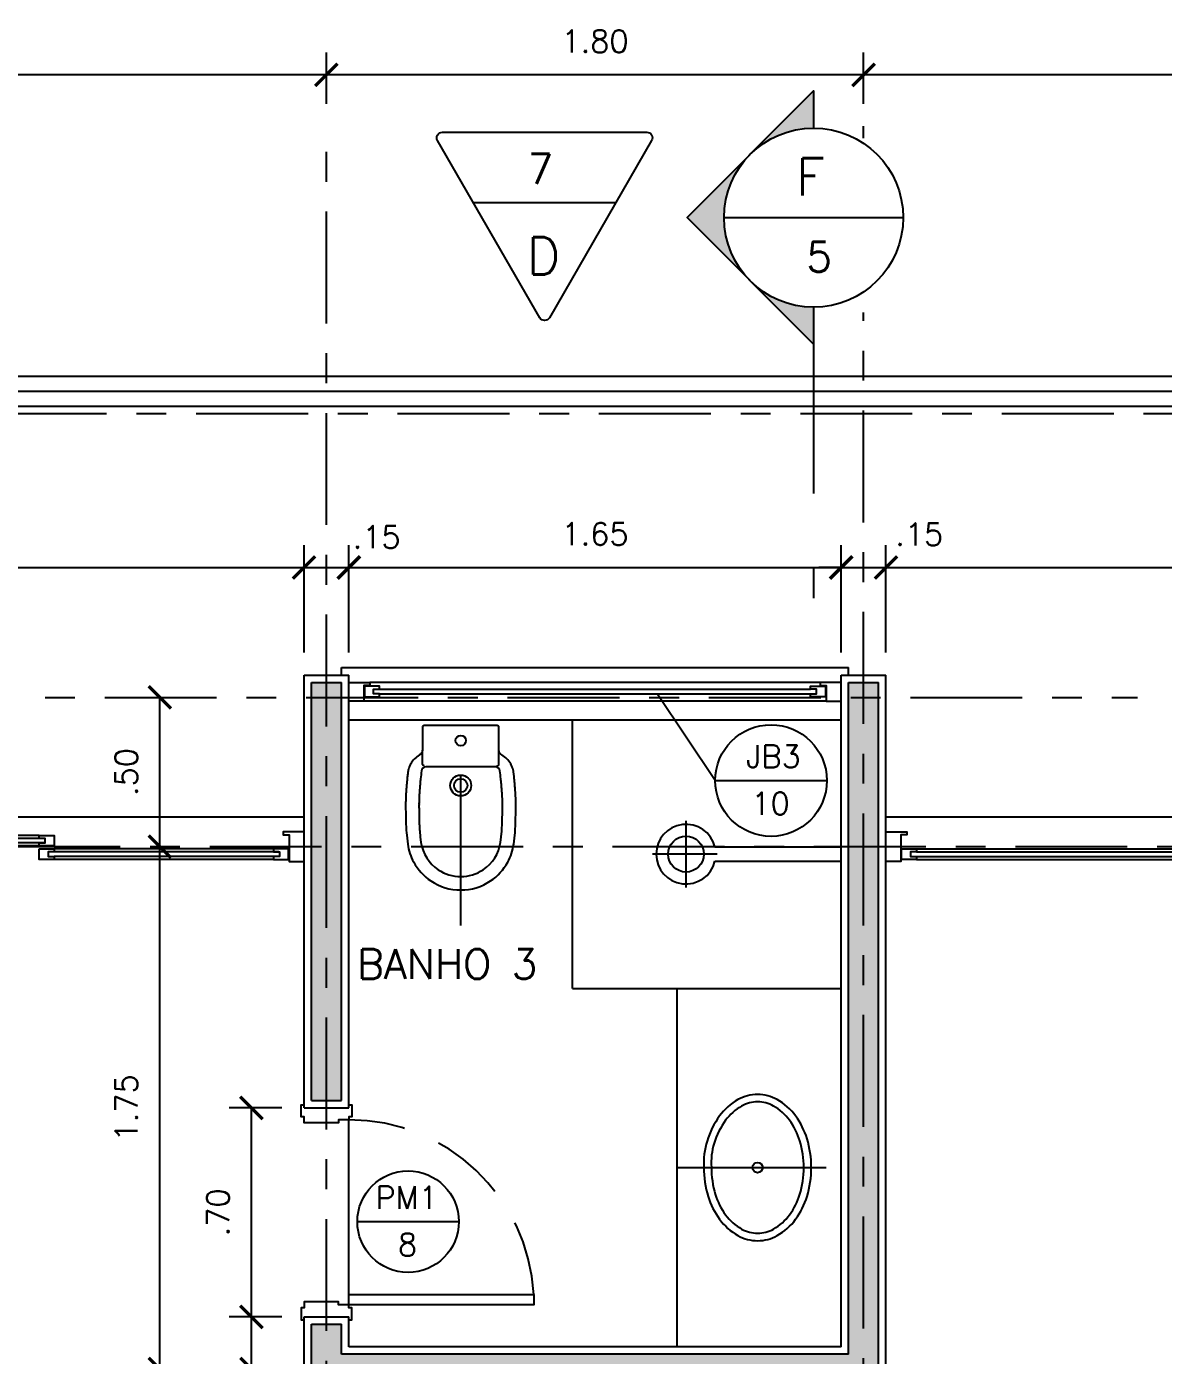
# Model space of a CAD drawing. Header units: millimetres. Extents: x 146.1 to 229.1, y 124.7 to 156.6.
# Drawn here: x 156.04 to 159.85, y 136.983 to 141.434 of the extents above; entities that cross this region are included whole.
import ezdxf
from ezdxf.enums import TextEntityAlignment as Align

# ---------------------------------------------------------------- set-up
doc = ezdxf.new("R2010")
doc.units = ezdxf.units.MM
for name, pattern in [('CENTER', [0.6, 0.375, -0.075, 0.075, -0.075]), ('DASHDOT', [1, 0.5, -0.25, 0, -0.25]), ('HIDDEN', [0.375, 0.25, -0.125])]:
    doc.linetypes.add(name, pattern=pattern)
for name, color, linetype in [('ALV', 5, 'Continuous'), ('CAIX', 2, 'Continuous'), ('CAIXN', 7, 'Continuous'), ('COTAS', 1, 'Continuous'), ('EIXOS', 141, 'CENTER'), ('LVISTA02', 1, 'Continuous'), ('NOTAS', 2, 'Continuous'), ('PEÇAS', 7, 'Continuous'), ('PEÇAS50', 8, 'Continuous'), ('REVEST', 2, 'Continuous'), ('SOLID', 8, 'Continuous'), ('TEXT', 3, 'Continuous')]:
    doc.layers.add(name, color=color, linetype=linetype)
doc.styles.add('100-50', font='romans.shx', dxfattribs={"height": 0.125})
doc.styles.add('60-50', font='romans.shx', dxfattribs={"height": 0.075})
doc.styles.add('80-50', font='romans.shx', dxfattribs={"height": 0.1})
doc.dimstyles.new('50', dxfattribs={"dimtxt": 0.1, "dimasz": 2.5, "dimexe": 1.25, "dimexo": 0.625, "dimgap": 0.075, "dimtad": 1, "dimzin": 0, "dimdsep": 46, "dimtxsty": '60-50', "dimcen": 2.5, "dimclrt": 3, "dimadec": 0, "dimazin": 0, "dimtfac": 1, "dimtmove": 0, "dimatfit": 3, "dimfxl": 1, "dimarcsym": 0})

# ---------------------------------------------------------------- blocks, each defined once
blk = doc.blocks.new('_ARCHTICK')
at = {"color": 0, "linetype": 'ByBlock', "const_width": 0.15}
blk.add_lwpolyline([(-0.5, -0.5), (0.5, 0.5)], dxfattribs=at)
blk = doc.blocks.new('*D8')
at = {"color": 0, "linetype": 'ByBlock'}
for p, q in [((158.8451, 141.1754), (158.8451, 141.3477)), ((162.9951, 141.2727), (158.8451, 141.2727))]:
    blk.add_line(p, q, dxfattribs=at)
at = {"layer": 'DEFPOINTS', "color": 0, "linetype": 'ByBlock'}
for p in [(158.8451, 141.2727), (158.8451, 141.1004), (162.9951, 141.1004)]:
    blk.add_point(p, dxfattribs=at)
at = {"color": 0, "linetype": 'ByBlock', "xscale": 0.075, "yscale": 0.075, "zscale": 0.075, "rotation": 180}
blk.add_blockref('_ARCHTICK', (158.8451, 141.2727), dxfattribs=at)
at = {"color": 0, "linetype": 'ByBlock', "xscale": 0.075, "yscale": 0.075, "zscale": 0.075}
blk.add_blockref('_ARCHTICK', (162.9951, 141.2727), dxfattribs=at)
at = {"color": 3, "linetype": 'ByBlock', "insert": (160.9201, 141.3852), "char_height": 0.075, "attachment_point": 5, "style": '60-50'}
blk.add_mtext('4.15', dxfattribs=at)
blk = doc.blocks.new('*D9')
at = {"color": 0, "linetype": 'ByBlock'}
for p, q in [((157.0451, 141.1754), (157.0451, 141.3477)), ((158.8451, 141.2727), (157.0451, 141.2727))]:
    blk.add_line(p, q, dxfattribs=at)
at = {"layer": 'DEFPOINTS', "color": 0, "linetype": 'ByBlock'}
for p in [(157.0451, 141.2727), (157.0451, 141.1004), (158.8451, 141.1004)]:
    blk.add_point(p, dxfattribs=at)
at = {"color": 0, "linetype": 'ByBlock', "xscale": 0.075, "yscale": 0.075, "zscale": 0.075, "rotation": 180}
blk.add_blockref('_ARCHTICK', (157.0451, 141.2727), dxfattribs=at)
at = {"color": 0, "linetype": 'ByBlock', "xscale": 0.075, "yscale": 0.075, "zscale": 0.075}
blk.add_blockref('_ARCHTICK', (158.8451, 141.2727), dxfattribs=at)
at = {"color": 3, "linetype": 'ByBlock', "insert": (157.9451, 141.3852), "char_height": 0.075, "attachment_point": 5, "style": '60-50'}
blk.add_mtext('1.80', dxfattribs=at)
blk = doc.blocks.new('*D10')
at = {"color": 0, "linetype": 'ByBlock'}
for p, q in [((153.4451, 141.1754), (153.4451, 141.3477)), ((157.0451, 141.2727), (153.4451, 141.2727))]:
    blk.add_line(p, q, dxfattribs=at)
at = {"layer": 'DEFPOINTS', "color": 0, "linetype": 'ByBlock'}
for p in [(153.4451, 141.2727), (153.4451, 141.1004), (157.0451, 141.1004)]:
    blk.add_point(p, dxfattribs=at)
at = {"color": 0, "linetype": 'ByBlock', "xscale": 0.075, "yscale": 0.075, "zscale": 0.075, "rotation": 180}
blk.add_blockref('_ARCHTICK', (153.4451, 141.2727), dxfattribs=at)
at = {"color": 0, "linetype": 'ByBlock', "xscale": 0.075, "yscale": 0.075, "zscale": 0.075}
blk.add_blockref('_ARCHTICK', (157.0451, 141.2727), dxfattribs=at)
at = {"color": 3, "linetype": 'ByBlock', "insert": (155.2451, 141.3852), "char_height": 0.075, "attachment_point": 5, "style": '60-50'}
blk.add_mtext('3.60', dxfattribs=at)
blk = doc.blocks.new('*D26')
at = {"color": 0, "linetype": 'ByBlock'}
blk.add_line((156.4868, 136.9371), (156.4868, 138.6871), dxfattribs=at)
at = {"layer": 'DEFPOINTS', "color": 0, "linetype": 'ByBlock'}
for p in [(156.4868, 138.6871), (156.4868, 138.6871), (156.4868, 136.9371)]:
    blk.add_point(p, dxfattribs=at)
at = {"color": 0, "linetype": 'ByBlock', "xscale": 0.075, "yscale": 0.075, "zscale": 0.075}
for p, rotation in [((156.4868, 138.6871), 90), ((156.4868, 136.9371), 270)]:
    blk.add_blockref('_ARCHTICK', p, dxfattribs=dict(at, rotation=rotation))
at = {"color": 3, "linetype": 'ByBlock', "insert": (156.3743, 137.8121), "char_height": 0.075, "attachment_point": 5, "rotation": 90, "style": '60-50'}
blk.add_mtext('1.75', dxfattribs=at)
blk = doc.blocks.new('*D27')
at = {"color": 0, "linetype": 'ByBlock'}
blk.add_line((156.4868, 138.6871), (156.4868, 139.1871), dxfattribs=at)
at = {"layer": 'DEFPOINTS', "color": 0, "linetype": 'ByBlock'}
for p in [(156.4868, 139.1871), (156.4868, 139.1871), (156.4868, 138.6871)]:
    blk.add_point(p, dxfattribs=at)
at = {"color": 0, "linetype": 'ByBlock', "xscale": 0.075, "yscale": 0.075, "zscale": 0.075}
for p, rotation in [((156.4868, 139.1871), 90), ((156.4868, 138.6871), 270)]:
    blk.add_blockref('_ARCHTICK', p, dxfattribs=dict(at, rotation=rotation))
at = {"color": 3, "linetype": 'ByBlock', "insert": (156.3743, 138.9371), "char_height": 0.075, "attachment_point": 5, "rotation": 90, "style": '60-50'}
blk.add_mtext('.50', dxfattribs=at)
blk = doc.blocks.new('*D69')
at = {"color": 0, "linetype": 'ByBlock'}
for p, q in [((156.9701, 139.3371), (156.9701, 139.6974)), ((153.5201, 139.6224), (156.9701, 139.6224))]:
    blk.add_line(p, q, dxfattribs=at)
at = {"layer": 'DEFPOINTS', "color": 0, "linetype": 'ByBlock'}
for p in [(156.9701, 139.6224), (153.5201, 139.2621), (156.9701, 139.2621)]:
    blk.add_point(p, dxfattribs=at)
at = {"color": 0, "linetype": 'ByBlock', "xscale": 0.075, "yscale": 0.075, "zscale": 0.075, "rotation": 180}
blk.add_blockref('_ARCHTICK', (153.5201, 139.6224), dxfattribs=at)
at = {"color": 0, "linetype": 'ByBlock', "xscale": 0.075, "yscale": 0.075, "zscale": 0.075}
blk.add_blockref('_ARCHTICK', (156.9701, 139.6224), dxfattribs=at)
at = {"color": 3, "linetype": 'ByBlock', "insert": (155.2451, 139.7349), "char_height": 0.075, "attachment_point": 5, "style": '60-50'}
blk.add_mtext('3.45', dxfattribs=at)
blk = doc.blocks.new('*D70')
at = {"color": 0, "linetype": 'ByBlock'}
for p, q in [((157.1201, 139.3371), (157.1201, 139.6974)), ((156.9701, 139.6224), (157.1201, 139.6224))]:
    blk.add_line(p, q, dxfattribs=at)
at = {"layer": 'DEFPOINTS', "color": 0, "linetype": 'ByBlock'}
for p in [(157.1201, 139.6224), (156.9701, 139.2621), (157.1201, 139.2621)]:
    blk.add_point(p, dxfattribs=at)
at = {"color": 0, "linetype": 'ByBlock', "xscale": 0.075, "yscale": 0.075, "zscale": 0.075, "rotation": 180}
blk.add_blockref('_ARCHTICK', (156.9701, 139.6224), dxfattribs=at)
at = {"color": 0, "linetype": 'ByBlock', "xscale": 0.075, "yscale": 0.075, "zscale": 0.075}
blk.add_blockref('_ARCHTICK', (157.1201, 139.6224), dxfattribs=at)
at = {"color": 3, "linetype": 'ByBlock', "insert": (157.2135, 139.7245), "char_height": 0.075, "attachment_point": 5, "style": '60-50'}
blk.add_mtext('.15', dxfattribs=at)
blk = doc.blocks.new('*D71')
at = {"color": 0, "linetype": 'ByBlock'}
for p, q in [((158.7701, 139.3371), (158.7701, 139.6974)), ((157.1201, 139.6224), (158.7701, 139.6224))]:
    blk.add_line(p, q, dxfattribs=at)
at = {"layer": 'DEFPOINTS', "color": 0, "linetype": 'ByBlock'}
for p in [(158.7701, 139.6224), (157.1201, 139.2621), (158.7701, 139.2621)]:
    blk.add_point(p, dxfattribs=at)
at = {"color": 0, "linetype": 'ByBlock', "xscale": 0.075, "yscale": 0.075, "zscale": 0.075, "rotation": 180}
blk.add_blockref('_ARCHTICK', (157.1201, 139.6224), dxfattribs=at)
at = {"color": 0, "linetype": 'ByBlock', "xscale": 0.075, "yscale": 0.075, "zscale": 0.075}
blk.add_blockref('_ARCHTICK', (158.7701, 139.6224), dxfattribs=at)
at = {"color": 3, "linetype": 'ByBlock', "insert": (157.9451, 139.7349), "char_height": 0.075, "attachment_point": 5, "style": '60-50'}
blk.add_mtext('1.65', dxfattribs=at)
blk = doc.blocks.new('*D72')
at = {"color": 0, "linetype": 'ByBlock'}
for p, q in [((158.9201, 139.3371), (158.9201, 139.6974)), ((158.7701, 139.6224), (158.6951, 139.6224)), ((158.7701, 139.6224), (158.9201, 139.6224)), ((158.9201, 139.6224), (158.9951, 139.6224))]:
    blk.add_line(p, q, dxfattribs=at)
at = {"layer": 'DEFPOINTS', "color": 0, "linetype": 'ByBlock'}
for p in [(158.9201, 139.6224), (158.7701, 139.2621), (158.9201, 139.2621)]:
    blk.add_point(p, dxfattribs=at)
at = {"color": 0, "linetype": 'ByBlock', "xscale": 0.075, "yscale": 0.075, "zscale": 0.075}
blk.add_blockref('_ARCHTICK', (158.7701, 139.6224), dxfattribs=at)
at = {"color": 0, "linetype": 'ByBlock', "xscale": 0.075, "yscale": 0.075, "zscale": 0.075, "rotation": 180}
blk.add_blockref('_ARCHTICK', (158.9201, 139.6224), dxfattribs=at)
at = {"color": 3, "linetype": 'ByBlock', "insert": (159.0316, 139.7338), "char_height": 0.075, "attachment_point": 5, "style": '60-50'}
blk.add_mtext('.15', dxfattribs=at)
blk = doc.blocks.new('*D73')
at = {"color": 0, "linetype": 'ByBlock'}
for p, q in [((162.9201, 139.0771), (162.9201, 139.6974)), ((158.9201, 139.6224), (162.9201, 139.6224))]:
    blk.add_line(p, q, dxfattribs=at)
at = {"layer": 'DEFPOINTS', "color": 0, "linetype": 'ByBlock'}
for p in [(162.9201, 139.6224), (158.9201, 139.2621), (162.9201, 139.0021)]:
    blk.add_point(p, dxfattribs=at)
at = {"color": 0, "linetype": 'ByBlock', "xscale": 0.075, "yscale": 0.075, "zscale": 0.075, "rotation": 180}
blk.add_blockref('_ARCHTICK', (158.9201, 139.6224), dxfattribs=at)
at = {"color": 0, "linetype": 'ByBlock', "xscale": 0.075, "yscale": 0.075, "zscale": 0.075}
blk.add_blockref('_ARCHTICK', (162.9201, 139.6224), dxfattribs=at)
at = {"color": 3, "linetype": 'ByBlock', "insert": (160.9201, 139.7349), "char_height": 0.075, "attachment_point": 5, "style": '60-50'}
blk.add_mtext('4.00', dxfattribs=at)
blk = doc.blocks.new('*D115')
at = {"color": 0, "linetype": 'ByBlock'}
for p, q in [((156.8951, 137.1121), (156.7188, 137.1121)), ((156.7938, 136.9371), (156.7938, 137.1121))]:
    blk.add_line(p, q, dxfattribs=at)
at = {"layer": 'DEFPOINTS', "color": 0, "linetype": 'ByBlock'}
for p in [(156.7938, 137.1121), (156.9701, 137.1121), (156.7938, 136.9371)]:
    blk.add_point(p, dxfattribs=at)
at = {"color": 0, "linetype": 'ByBlock', "xscale": 0.075, "yscale": 0.075, "zscale": 0.075}
for p, rotation in [((156.7938, 137.1121), 90), ((156.7938, 136.9371), 270)]:
    blk.add_blockref('_ARCHTICK', p, dxfattribs=dict(at, rotation=rotation))
at = {"color": 3, "linetype": 'ByBlock', "insert": (156.6917, 136.8022), "char_height": 0.075, "attachment_point": 5, "rotation": 90, "style": '60-50'}
blk.add_mtext('.175', dxfattribs=at)
blk = doc.blocks.new('*D116')
at = {"color": 0, "linetype": 'ByBlock'}
for p, q in [((156.8951, 137.8121), (156.7188, 137.8121)), ((156.7938, 137.1121), (156.7938, 137.8121))]:
    blk.add_line(p, q, dxfattribs=at)
at = {"layer": 'DEFPOINTS', "color": 0, "linetype": 'ByBlock'}
for p in [(156.7938, 137.8121), (156.9701, 137.8121), (156.9701, 137.1121)]:
    blk.add_point(p, dxfattribs=at)
at = {"color": 0, "linetype": 'ByBlock', "xscale": 0.075, "yscale": 0.075, "zscale": 0.075}
for p, rotation in [((156.7938, 137.8121), 90), ((156.7938, 137.1121), 270)]:
    blk.add_blockref('_ARCHTICK', p, dxfattribs=dict(at, rotation=rotation))
at = {"color": 3, "linetype": 'ByBlock', "insert": (156.6813, 137.4621), "char_height": 0.075, "attachment_point": 5, "rotation": 90, "style": '60-50'}
blk.add_mtext('.70', dxfattribs=at)

msp = doc.modelspace()

# ---------------------------------------------------------------- hatches: boundary and pattern name
at = {"layer": 'NOTAS'}
h = msp.add_hatch(color=1, dxfattribs=at)
h.paths.add_polyline_path([(158.4656, 141.0065), (158.2535, 140.7944), (158.4656, 140.5823, -0.414214)])
h.paths.add_polyline_path([(158.4656, 140.5823), (158.6778, 140.3701), (158.6778, 140.4944, -0.198912)])
h.paths.add_polyline_path([(158.6778, 141.0944), (158.6778, 141.2187), (158.4656, 141.0065, -0.198912)])
at = {"layer": 'SOLID'}
h = msp.add_hatch(color=256, dxfattribs=at)
h.paths.add_polyline_path([(157.0951, 139.2371), (156.9951, 139.2371), (156.9951, 137.8371), (157.0951, 137.8371)], flags=17)
h.paths.add_polyline_path([(158.8951, 139.2371), (158.7951, 139.2371), (158.7951, 136.9871), (157.0951, 136.9871), (157.0951, 137.0871), (156.9951, 137.0871), (156.9951, 134.7371), (156.9451, 134.7371), (156.9451, 134.6371), (156.9951, 134.6371), (156.9951, 134.6046), (157.0951, 134.6046), (157.0951, 134.6371), (158.9451, 134.6371), (158.9451, 134.7371), (158.8951, 134.7371), (158.8951, 135.4871), (158.7951, 135.4871), (158.7951, 134.7371), (157.0951, 134.7371), (157.0951, 136.8871), (158.7951, 136.8871), (158.7951, 136.2371), (158.8951, 136.2371)])
h.paths.add_polyline_path([(157.0951, 133.6546), (156.9951, 133.6546), (156.9951, 132.3871), (158.3451, 132.3871), (158.3451, 132.0871), (158.4451, 132.0871), (158.4451, 132.3871), (158.7951, 132.3871), (158.7951, 132.0871), (158.8951, 132.0871), (158.8951, 133.5871), (158.7951, 133.5871), (158.7951, 132.4871), (157.0951, 132.4871)])

# ---------------------------------------------------------------- linework, layer by layer
at = {"layer": 'ALV'}
for p, q in [((156.9951, 139.2371), (157.0951, 139.2371)), ((156.9951, 137.8371), (156.9951, 139.2371)), ((157.0951, 137.8371), (157.0951, 139.2371)), ((158.7951, 139.2371), (158.8951, 139.2371)), ((158.7951, 136.9871), (158.7951, 139.2371)), ((158.8951, 136.2371), (158.8951, 139.2371)), ((156.9951, 137.8371), (157.0951, 137.8371)), ((156.9951, 137.0871), (157.0951, 137.0871)), ((156.9951, 134.7371), (156.9951, 137.0871)), ((157.0951, 136.9871), (157.0951, 137.0871)), ((158.7951, 136.9871), (157.0951, 136.9871))]:
    msp.add_line(p, q, dxfattribs=at)
at = {"layer": 'CAIX'}
for p, q in [((162.9201, 140.2121), (148.4201, 140.2121)), ((162.9201, 140.1621), (148.4701, 140.1621)), ((157.2229, 139.2146), (158.6674, 139.2146)), ((157.2229, 139.1996), (158.6674, 139.1996)), ((156.1001, 138.7146), (155.2951, 138.7146)), ((156.1001, 138.6996), (155.2951, 138.6996)), ((156.8851, 138.6696), (156.1326, 138.6696)), ((159.0226, 138.6696), (159.9201, 138.6696)), ((156.8851, 138.6546), (156.1326, 138.6546)), ((159.0226, 138.6546), (159.9201, 138.6546))]:
    msp.add_line(p, q, dxfattribs=at)
at = {"layer": 'CAIX', "color": 1}
for p, q in [((158.7001, 139.2371), (157.1901, 139.2371)), ((158.7201, 139.1744), (157.1701, 139.1744)), ((156.0826, 138.7246), (155.2951, 138.7246)), ((156.0826, 138.6896), (155.2951, 138.6896)), ((156.8676, 138.6796), (156.1326, 138.6796)), ((159.0226, 138.6796), (159.9201, 138.6796)), ((156.8676, 138.6446), (156.1326, 138.6446)), ((159.0226, 138.6446), (159.9201, 138.6446))]:
    msp.add_line(p, q, dxfattribs=at)
at = {"layer": 'CAIX'}
for points in [[(157.1201, 139.2371), (157.1901, 139.2371), (157.1901, 139.2271), (157.1701, 139.2271), (157.1701, 139.1744), (157.1201, 139.1744)], [(158.7701, 139.2371), (158.7001, 139.2371), (158.7001, 139.2271), (158.7201, 139.2271), (158.7201, 139.1744), (158.7701, 139.1744)], [(156.9701, 138.7371), (156.9001, 138.7371), (156.9001, 138.7271), (156.9201, 138.7271), (156.9201, 138.6371), (156.9701, 138.6371)], [(158.9201, 138.7371), (158.9901, 138.7371), (158.9901, 138.7271), (158.9701, 138.7271), (158.9701, 138.6371), (158.9201, 138.6371)], [(157.1201, 137.8221), (157.1301, 137.8221), (157.1301, 137.7821), (157.1201, 137.7821), (157.1201, 137.7721), (157.0851, 137.7721), (157.0851, 137.7621), (156.9701, 137.7621), (156.9701, 137.7821), (156.9601, 137.7821), (156.9601, 137.8221), (156.9701, 137.8221)], [(157.1201, 137.1021), (157.1301, 137.1021), (157.1301, 137.1421), (157.1201, 137.1421), (157.1201, 137.1521), (157.0851, 137.1521), (157.0851, 137.1621), (156.9701, 137.1621), (156.9701, 137.1421), (156.9601, 137.1421), (156.9601, 137.1021), (156.9701, 137.1021)], [(157.1201, 137.1521), (157.1201, 137.1871), (157.7401, 137.1871), (157.7401, 137.1521), (157.1201, 137.1521)]]:
    msp.add_lwpolyline(points, dxfattribs=at)
for points in [[(157.1729, 139.1896), (157.2229, 139.1896), (157.2229, 139.1996), (157.2029, 139.1996), (157.2029, 139.2146), (157.2229, 139.2146), (157.2229, 139.2246), (157.1729, 139.2246)], [(158.7174, 139.1896), (158.6674, 139.1896), (158.6674, 139.1996), (158.6874, 139.1996), (158.6874, 139.2146), (158.6674, 139.2146), (158.6674, 139.2246), (158.7174, 139.2246)], [(156.1326, 138.6896), (156.0826, 138.6896), (156.0826, 138.6996), (156.1026, 138.6996), (156.1026, 138.7146), (156.0826, 138.7146), (156.0826, 138.7246), (156.1326, 138.7246)], [(156.0826, 138.6796), (156.1326, 138.6796), (156.1326, 138.6696), (156.1126, 138.6696), (156.1126, 138.6546), (156.1326, 138.6546), (156.1326, 138.6446), (156.0826, 138.6446)], [(156.9176, 138.6796), (156.8676, 138.6796), (156.8676, 138.6696), (156.8876, 138.6696), (156.8876, 138.6546), (156.8676, 138.6546), (156.8676, 138.6446), (156.9176, 138.6446)], [(158.9726, 138.6796), (159.0226, 138.6796), (159.0226, 138.6696), (159.0026, 138.6696), (159.0026, 138.6546), (159.0226, 138.6546), (159.0226, 138.6446), (158.9726, 138.6446)]]:
    msp.add_lwpolyline(points, close=True, dxfattribs=at)
at = {"layer": 'CAIX', "color": 8, "linetype": 'HIDDEN'}
msp.add_arc((157.1203, 137.1512), 0.6209, 3.3148, 90.0127, dxfattribs=at)
at = {"layer": 'CAIXN', "color": 8, "ltscale": 0.5}
for p, q in [((158.3481, 138.9086), (158.153, 139.1996)), ((158.3481, 138.9086), (158.7221, 138.9086)), ((157.1487, 137.431), (157.4887, 137.431))]:
    msp.add_line(p, q, dxfattribs=at)
for centre, radius in [((158.5351, 138.9086), 0.187), ((157.3187, 137.431), 0.17)]:
    msp.add_circle(centre, radius, dxfattribs=at)
at = {"layer": 'EIXOS'}
for p, q in [((157.0451, 127.6148), (157.0451, 141.1004)), ((158.8451, 141.0603), (158.8451, 141.1004)), ((158.8451, 131.6734), (158.8451, 140.4763)), ((169.1334, 140.1371), (147.4096, 140.1371)), ((151.5771, 139.1871), (159.7629, 139.1871)), ((164.4539, 138.6871), (147.4096, 138.6871))]:
    msp.add_line(p, q, dxfattribs=at)
at = {"layer": 'LVISTA02'}
for p, q in [((162.9201, 140.2621), (148.3701, 140.2621)), ((157.0951, 139.2871), (158.7951, 139.2871)), ((157.0951, 139.2621), (157.0951, 139.2871)), ((158.7951, 139.2621), (158.7951, 139.2871)), ((157.1201, 139.1121), (158.7701, 139.1121)), ((157.8701, 138.2121), (157.8701, 139.1121)), ((153.5201, 138.7871), (156.9701, 138.7871)), ((158.9201, 138.7871), (162.9201, 138.7871)), ((157.8701, 138.2121), (158.7701, 138.2121)), ((158.2201, 137.0121), (158.2201, 138.2121)), ((157.1201, 137.1871), (157.1201, 137.7721))]:
    msp.add_line(p, q, dxfattribs=at)
at = {"layer": 'NOTAS', "color": 1, "ltscale": 0.5}
for p, q in [((157.537, 140.8454), (158.0155, 140.8454)), ((158.3778, 140.7944), (158.9778, 140.7944))]:
    msp.add_line(p, q, dxfattribs=at)
at = {"layer": 'NOTAS', "color": 5, "linetype": 'DASHDOT'}
msp.add_line((158.6778, 140.3701), (158.6778, 139.4604), dxfattribs=at)
at = {"layer": 'NOTAS', "color": 8, "linetype": 'DASHDOT'}
for p, q in [((157.4951, 138.4229), (157.4951, 139.1121)), ((158.2501, 138.5501), (158.2501, 138.7741)), ((158.3541, 138.6621), (158.1381, 138.6621)), ((158.2201, 137.6121), (158.7701, 137.6121))]:
    msp.add_line(p, q, dxfattribs=at)
at = {"layer": 'NOTAS', "color": 1, "ltscale": 0.5}
msp.add_lwpolyline([(158.6778, 140.4944), (158.6778, 140.3701), (158.2535, 140.7944), (158.6778, 141.2187), (158.6778, 141.0944)], dxfattribs=at)
at = {"layer": 'NOTAS', "color": 2, "ltscale": 0.5}
msp.add_lwpolyline([(158.135, 141.0524), (157.7925, 140.4592, -0.57735), (157.76, 140.4592), (157.4175, 141.0524, -0.57735), (157.4337, 141.0806), (158.1188, 141.0806, -0.57735)], format="xyb", close=True, dxfattribs=at)
msp.add_circle((158.6778, 140.7944), 0.3, dxfattribs=at)
at = {"layer": 'PEÇAS', "color": 0, "linetype": 'ByBlock'}
for p, q in [((158.3472, 138.6861), (158.7701, 138.6861)), ((158.3472, 138.6381), (158.7701, 138.6381))]:
    msp.add_line(p, q, dxfattribs=at)
for points in [[(157.4951, 138.5421, 0.151271), (157.5951, 138.5726, 0.125962), (157.6526, 138.6351, 0.09008), (157.6726, 138.6951), (157.6751, 138.7151), (157.6771, 138.7351, 0.004685), (157.6787, 138.7616, 0.00925), (157.6791, 138.7751, 0.000115), (157.6796, 138.8132, 0.002343), (157.6796, 138.8151, 0.000782), (157.6796, 138.8281, 0.001444), (157.6796, 138.8351, 0.004804), (157.6795, 138.8455, 0.005206), (157.6791, 138.8551, 0.005188), (157.6786, 138.8641, 0.002211), (157.6771, 138.8851, 0.001932), (157.6765, 138.8934, 0.000736), (157.6746, 138.9151, 0.008336), (157.6742, 138.9197, 0.001408), (157.6723, 138.9351, 0.000457), (157.6716, 138.9401, 0.054722), (157.6695, 138.9491, 0.029037), (157.6626, 138.9651, 0.123774), (157.6334, 138.9944, -0.261182), (157.6231, 139.0101), (157.6231, 139.0871, 0.439555), (157.6176, 139.0926), (157.4951, 139.0926), (157.3726, 139.0926, 0.439555), (157.3671, 139.0871), (157.3671, 139.0101, -0.261182), (157.3569, 138.9944, 0.123774), (157.3276, 138.9651, 0.029037), (157.3208, 138.9491, 0.054722), (157.3186, 138.9401, 0.000457), (157.318, 138.9351, 0.001408), (157.3161, 138.9197, 0.008336), (157.3156, 138.9151, 0.000736), (157.3138, 138.8934, 0.001932), (157.3131, 138.8851, 0.002211), (157.3116, 138.8641, 0.005188), (157.3111, 138.8551, 0.005206), (157.3108, 138.8455, 0.004804), (157.3106, 138.8351, 0.001444), (157.3106, 138.8281, 0.000782), (157.3106, 138.8151, 0.002343), (157.3106, 138.8132, 0.000115), (157.3111, 138.7751, 0.00925), (157.3116, 138.7616, 0.004685), (157.3131, 138.7351), (157.3151, 138.7151), (157.3176, 138.6951, 0.09008), (157.3376, 138.6351, 0.125962), (157.3951, 138.5726, 0.151271)], [(158.4901, 137.8571, 0.129052), (158.4243, 137.8398, 0.106347), (158.3628, 137.7853, 0.084756), (158.3205, 137.7009, 0.089657), (158.3101, 137.6121, 0.073988), (158.3245, 137.5153, 0.084756), (158.3628, 137.4389, 0.106347), (158.4243, 137.3844, 0.129052), (158.4901, 137.3671, 0.129052), (158.5559, 137.3844, 0.106347), (158.6174, 137.4389, 0.084756), (158.6557, 137.5153, 0.073988), (158.6701, 137.6121, 0.073988), (158.6557, 137.7089, 0.084756), (158.6174, 137.7853, 0.106347), (158.5559, 137.8398, 0.129052)]]:
    msp.add_lwpolyline(points, format="xyb", close=True, dxfattribs=at)
msp.add_arc((158.2501, 138.6621), 0.1, 13.8865, 346.1135, dxfattribs=at)
at = {"layer": 'PEÇAS50'}
for points in [[(157.3736, 138.9576, -0.385098), (157.3672, 138.9626), (157.3671, 138.9641), (157.3671, 139.0101)], [(157.6166, 138.9576, 0.385098), (157.6231, 138.9626), (157.6231, 138.9641), (157.6231, 139.0101)], [(157.4953, 138.5868, 0.152133), (157.5704, 138.6099, 0.000372), (157.5705, 138.61, 0.213243), (157.6283, 138.7011), (157.6307, 138.7201), (157.6326, 138.7389, 0.00456), (157.634, 138.7639, 0.00925), (157.6344, 138.7757, 0.000115), (157.6349, 138.8138, 0.002343), (157.6349, 138.8152, 0.000782), (157.6349, 138.8281, 0.001444), (157.6349, 138.8348, 0.004804), (157.6348, 138.8444, 0.005206), (157.6345, 138.8531, 0.005188), (157.634, 138.8611, 0.002211), (157.6325, 138.8817, 0.001932), (157.6319, 138.8897, 0.000736), (157.6301, 138.9113, 0.008336), (157.6298, 138.9144, 0.002483), (157.6264, 138.9411, 0.380805), (157.6123, 138.9541), (157.4951, 138.9541), (157.378, 138.9541, 0.380805), (157.3638, 138.9411, 0.002483), (157.3605, 138.9144, 0.008336), (157.3602, 138.9113, 0.000736), (157.3583, 138.8897, 0.001932), (157.3577, 138.8817, 0.002211), (157.3562, 138.8611, 0.005188), (157.3558, 138.8531, 0.005206), (157.3555, 138.8444, 0.004804), (157.3553, 138.8348, 0.001444), (157.3553, 138.8281, 0.000782), (157.3553, 138.8152, 0.002343), (157.3554, 138.8138, 0.000115), (157.3558, 138.7757, 0.00925), (157.3562, 138.7639, 0.00456), (157.3577, 138.7389), (157.3596, 138.7201), (157.3619, 138.7011, 0.213243), (157.4197, 138.61, 0.000372), (157.4199, 138.6099, 0.152133), (157.4949, 138.5868)]]:
    msp.add_lwpolyline(points, format="xyb", dxfattribs=at)
msp.add_lwpolyline([(158.4901, 137.8321, 0.129052), (158.4366, 137.8181, 0.106347), (158.383, 137.7705, 0.084756), (158.3444, 137.6936, 0.090518), (158.3351, 137.6129, 0.074629), (158.3484, 137.5226, 0.084756), (158.383, 137.4537, 0.106347), (158.4366, 137.4062, 0.129052), (158.4901, 137.3921, 0.129052), (158.5437, 137.4062, 0.106347), (158.5973, 137.4537, 0.084756), (158.6318, 137.5226, 0.073988), (158.6451, 137.6121, 0.073988), (158.6318, 137.7016, 0.084756), (158.5973, 137.7705, 0.106347), (158.5437, 137.8181, 0.129052)], format="xyb", close=True, dxfattribs=at)
for centre, radius in [((157.4951, 139.0426), 0.0175), ((157.4951, 138.8921), 0.035), ((157.4951, 138.8921), 0.0225), ((158.2501, 138.6621), 0.06), ((158.4901, 137.6121), 0.0171)]:
    msp.add_circle(centre, radius, dxfattribs=at)
at = {"layer": 'REVEST'}
for p, q in [((156.9701, 139.2621), (157.1201, 139.2621)), ((156.9701, 137.8121), (156.9701, 139.2621)), ((157.1201, 137.8121), (157.1201, 139.2621)), ((158.7701, 139.2621), (158.9201, 139.2621)), ((158.7701, 137.0121), (158.7701, 139.2621)), ((158.9201, 136.2121), (158.9201, 139.2621)), ((156.9701, 137.8121), (157.1201, 137.8121)), ((156.9701, 134.7621), (156.9701, 137.1121)), ((156.9701, 137.1121), (157.1201, 137.1121)), ((157.1201, 137.0121), (157.1201, 137.1121)), ((158.7701, 137.0121), (157.1201, 137.0121))]:
    msp.add_line(p, q, dxfattribs=at)

# ---------------------------------------------------------------- texts
at = {"layer": 'CAIXN', "color": 2, "ltscale": 0.5, "char_height": 0.075, "attachment_point": 5, "style": '60-50'}
for s, insert in [('JB3', (158.5431, 138.9894)), ('10', (158.5333, 138.8318)), ('PM1', (157.3141, 137.5119)), ('8', (157.3169, 137.3542))]:
    msp.add_mtext(s, dxfattribs=dict(at, insert=insert))
at = {"layer": 'NOTAS', "color": 2, "ltscale": 0.5, "style": '100-50'}
msp.add_text('7', height=0.1, dxfattribs=at).set_placement((157.7193, 140.9077))
at = {"layer": 'NOTAS', "color": 5, "ltscale": 0.5, "style": '100-50'}
for s, p in [('F', (158.619, 140.869)), ('D', (157.716, 140.6034))]:
    msp.add_text(s, height=0.125, dxfattribs=at).set_placement(p)
at = {"layer": 'NOTAS', "color": 2, "ltscale": 0.5, "style": '100-50'}
msp.add_text('5', height=0.1, dxfattribs=at).set_placement((158.6966, 140.6133), align=Align.CENTER)
at = {"layer": 'TEXT', "style": '80-50'}
msp.add_text('BANHO 3', height=0.1, dxfattribs=at).set_placement((157.1475, 138.244))

# ---------------------------------------------------------------- dimensions: what is measured, and where the dimension line sits
at = {"layer": 'COTAS'}
for base, p1, p2, override, picture, middle in [((153.4451, 141.2727), (157.0451, 141.1004), (153.4451, 141.1004), {"dimasz": 0.075, "dimexe": 0.075, "dimexo": 0.075, "dimzin": 4, "dimblk1": 'ARCHTICK', "dimblk2": 'ARCHTICK', "dimsah": 1, "dimse1": 1, "dimtmove": 2}, '*D10', (155.2451, 141.3852)), ((157.0451, 141.2727), (158.8451, 141.1004), (157.0451, 141.1004), {"dimasz": 0.075, "dimexe": 0.075, "dimexo": 0.075, "dimzin": 4, "dimblk1": 'ARCHTICK', "dimblk2": 'ARCHTICK', "dimsah": 1, "dimse1": 1, "dimtmove": 2}, '*D9', (157.9451, 141.3852)), ((158.8451, 141.2727), (162.9951, 141.1004), (158.8451, 141.1004), {"dimasz": 0.075, "dimexe": 0.075, "dimexo": 0.075, "dimzin": 4, "dimblk1": 'ARCHTICK', "dimblk2": 'ARCHTICK', "dimsah": 1, "dimse1": 1, "dimtmove": 2}, '*D8', (160.9201, 141.3852)), ((156.9701, 139.6224), (153.5201, 139.2621), (156.9701, 139.2621), {"dimasz": 0.075, "dimexe": 0.075, "dimexo": 0.075, "dimzin": 4, "dimblk1": 'ARCHTICK', "dimblk2": 'ARCHTICK', "dimsah": 1, "dimse1": 1, "dimtofl": 0, "dimtmove": 2}, '*D69', (155.2451, 139.7349)), ((158.7701, 139.6224), (157.1201, 139.2621), (158.7701, 139.2621), {"dimasz": 0.075, "dimexe": 0.075, "dimexo": 0.075, "dimzin": 4, "dimblk1": 'ARCHTICK', "dimblk2": 'ARCHTICK', "dimsah": 1, "dimse1": 1, "dimtofl": 0, "dimtmove": 2}, '*D71', (157.9451, 139.7349)), ((162.9201, 139.6224), (158.9201, 139.2621), (162.9201, 139.0021), {"dimasz": 0.075, "dimexe": 0.075, "dimexo": 0.075, "dimzin": 4, "dimblk1": 'ARCHTICK', "dimblk2": 'ARCHTICK', "dimsah": 1, "dimse1": 1, "dimtofl": 0, "dimtmove": 2}, '*D73', (160.9201, 139.7349))]:
    dim = msp.add_linear_dim(base=base, p1=p1, p2=p2, dimstyle='50', override=override, dxfattribs=at)
    dim.commit()
    dim.dimension.update_dxf_attribs({"geometry": picture, "text_midpoint": middle})
for base, p1, p2, picture, middle in [((158.9201, 139.6224), (158.7701, 139.2621), (158.9201, 139.2621), '*D72', (159.0316, 139.7338)), ((157.1201, 139.6224), (156.9701, 139.2621), (157.1201, 139.2621), '*D70', (157.2135, 139.7245))]:
    dim = msp.add_linear_dim(base=base, p1=p1, p2=p2, dimstyle='50', override={"dimasz": 0.075, "dimexe": 0.075, "dimexo": 0.075, "dimzin": 4, "dimblk1": 'ARCHTICK', "dimblk2": 'ARCHTICK', "dimsah": 1, "dimse1": 1, "dimtofl": 0, "dimtmove": 2}, dxfattribs=at)
    dim.commit()
    dim.dimension.update_dxf_attribs({"geometry": picture, "text_midpoint": middle, "dimtype": 160})
for base, p1, p2, override, picture, middle in [((156.4868, 139.1871), (156.4868, 138.6871), (156.4868, 139.1871), {"dimasz": 0.075, "dimexe": 0.075, "dimexo": 0.075, "dimzin": 4, "dimblk1": 'ARCHTICK', "dimblk2": 'ARCHTICK', "dimsah": 1, "dimse1": 1, "dimtmove": 2}, '*D27', (156.3743, 138.9371)), ((156.4868, 138.6871), (156.4868, 136.9371), (156.4868, 138.6871), {"dimasz": 0.075, "dimexe": 0.075, "dimexo": 0.075, "dimzin": 4, "dimblk1": 'ARCHTICK', "dimblk2": 'ARCHTICK', "dimsah": 1, "dimse1": 1, "dimtmove": 2}, '*D26', (156.3743, 137.8121)), ((156.7938, 137.8121), (156.9701, 137.1121), (156.9701, 137.8121), {"dimasz": 0.075, "dimexe": 0.075, "dimexo": 0.075, "dimzin": 4, "dimblk1": 'ARCHTICK', "dimblk2": 'ARCHTICK', "dimsah": 1, "dimse1": 1, "dimtofl": 0, "dimtmove": 2}, '*D116', (156.6813, 137.4621))]:
    dim = msp.add_linear_dim(base=base, p1=p1, p2=p2, angle=90, dimstyle='50', override=override, dxfattribs=at)
    dim.commit()
    dim.dimension.update_dxf_attribs({"geometry": picture, "text_midpoint": middle})
dim = msp.add_linear_dim(base=(156.7938, 137.1121), p1=(156.7938, 136.9371), p2=(156.9701, 137.1121), angle=90, dimstyle='50', override={"dimasz": 0.075, "dimexe": 0.075, "dimexo": 0.075, "dimdec": 3, "dimzin": 4, "dimblk1": 'ARCHTICK', "dimblk2": 'ARCHTICK', "dimsah": 1, "dimtofl": 0, "dimtmove": 2}, dxfattribs=at)
dim.commit()
dim.dimension.update_dxf_attribs({"geometry": '*D115', "text_midpoint": (156.6917, 136.8022), "dimtype": 160})

doc.saveas('drawing.dxf')
